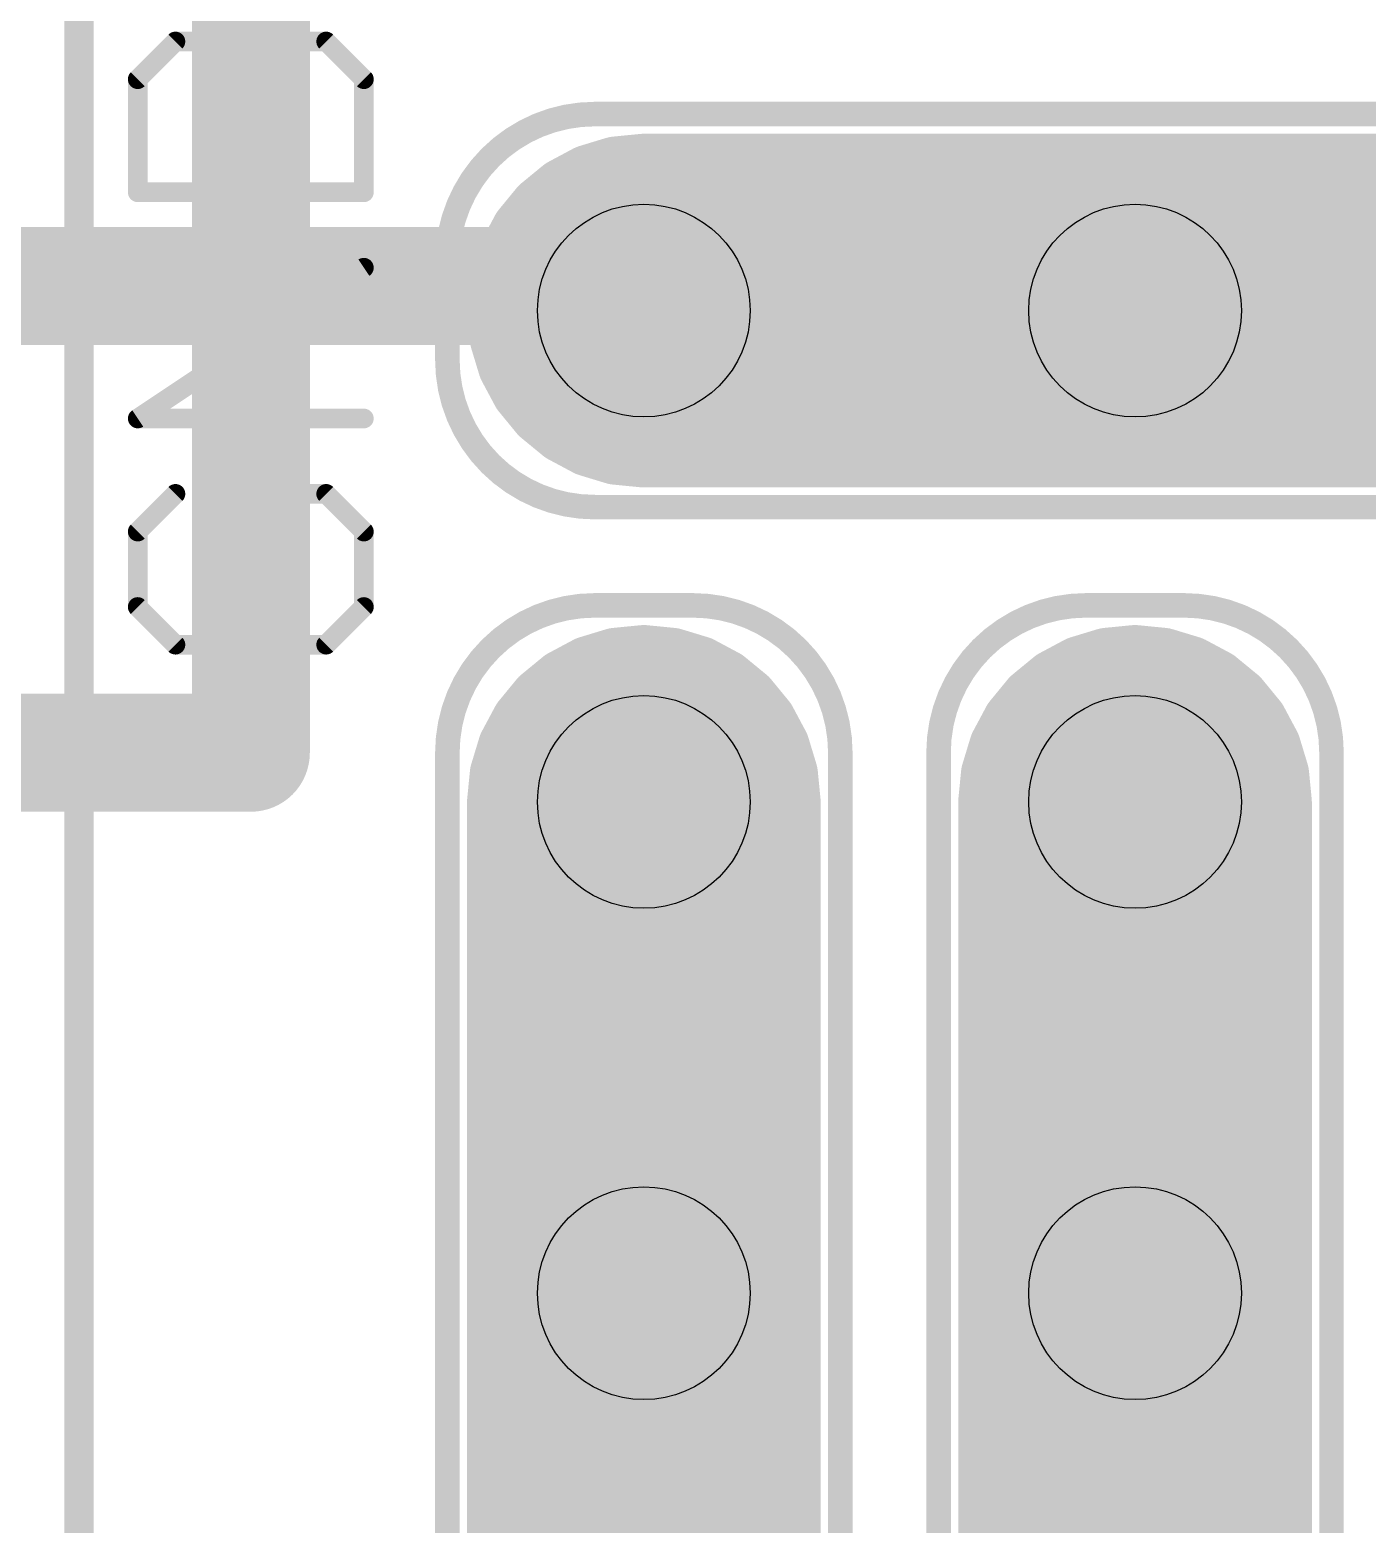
# Model space of a CAD drawing. Extents: x -0.4 to 91.5, y -0.3 to 57.4.
# Drawn here: x 34.67 to 41.59, y 21.03 to 28.76 of the extents above; entities that cross this region are included whole.
import ezdxf

# ---------------------------------------------------------------- set-up
doc = ezdxf.new("R2010")
doc.units = 0
for name, color, linetype in [('1', 12, 'CONTINUOUS'), ('16', 132, 'CONTINUOUS'), ('20', 53, 'CONTINUOUS'), ('21', 253, 'CONTINUOUS')]:
    doc.layers.add(name, color=color, linetype=linetype)

msp = doc.modelspace()

# ---------------------------------------------------------------- linework, layer by layer
at = {"layer": '1'}
for points, const_width in [([(37.5544, 28.009), (37.6973, 28.0524)], 0.3048), ([(37.6973, 28.0524), (37.846, 28.067)], 0.3048), ([(37.846, 28.067), (65.786, 28.067)], 0.3048), ([(37.4227, 27.9386), (37.5544, 28.009)], 0.3048), ([(37.6619, 28.0416), (65.9701, 28.0416)], 0.3048), ([(37.3072, 27.8438), (37.4227, 27.9386)], 0.3048), ([(37.2124, 27.7283), (37.3072, 27.8438)], 0.3048), ([(37.2194, 27.7368), (66.4126, 27.7368)], 0.3048), ([(37.142, 27.5966), (37.2124, 27.7283)], 0.3048), ([(34.163, 27.432), (37.973, 27.432)], 0.6096), ([(37.0986, 27.4537), (37.142, 27.5966)], 0.3048), ([(37.973, 27.432), (37.973, 27.051)], 0.6096), ([(37.084, 27.305), (37.0986, 27.4537)], 0.3048), ([(37.0965, 27.432), (66.5355, 27.432)], 0.3048), ([(37.0986, 27.1563), (37.084, 27.305)], 0.3048), ([(37.142, 27.0134), (37.0986, 27.1563)], 0.3048), ([(37.1075, 27.1272), (66.5245, 27.1272)], 0.3048), ([(37.2124, 26.8817), (37.142, 27.0134)], 0.3048), ([(37.3072, 26.7662), (37.2124, 26.8817)], 0.3048), ([(37.2611, 26.8224), (66.371, 26.8224)], 0.3048), ([(37.4227, 26.6714), (37.3072, 26.7662)], 0.3048), ([(37.5544, 26.601), (37.4227, 26.6714)], 0.3048), ([(37.6973, 26.5576), (37.5544, 26.601)], 0.3048), ([(37.846, 26.543), (37.6973, 26.5576)], 0.3048), ([(65.786, 26.543), (37.846, 26.543)], 0.3048), ([(37.5544, 25.469), (37.6973, 25.5124)], 0.3048), ([(37.6973, 25.5124), (37.846, 25.527)], 0.3048), ([(37.846, 25.527), (37.9947, 25.5124)], 0.3048), ([(37.9947, 25.5124), (38.1376, 25.469)], 0.3048), ([(40.0944, 25.469), (40.2373, 25.5124)], 0.3048), ([(40.2373, 25.5124), (40.386, 25.527)], 0.3048), ([(40.386, 25.527), (40.5347, 25.5124)], 0.3048), ([(40.5347, 25.5124), (40.6776, 25.469)], 0.3048), ([(37.4227, 25.3986), (37.5544, 25.469)], 0.3048), ([(38.1376, 25.469), (38.2693, 25.3986)], 0.3048), ([(39.9627, 25.3986), (40.0944, 25.469)], 0.3048), ([(40.6776, 25.469), (40.8093, 25.3986)], 0.3048), ([(37.3072, 25.3038), (37.4227, 25.3986)], 0.3048), ([(38.2693, 25.3986), (38.3848, 25.3038)], 0.3048), ([(39.8472, 25.3038), (39.9627, 25.3986)], 0.3048), ([(40.8093, 25.3986), (40.9248, 25.3038)], 0.3048), ([(37.2124, 25.1883), (37.3072, 25.3038)], 0.3048), ([(37.3027, 25.2984), (38.3893, 25.2984)], 0.3048), ([(38.3848, 25.3038), (38.4796, 25.1883)], 0.3048), ([(39.7524, 25.1883), (39.8472, 25.3038)], 0.3048), ([(39.8427, 25.2984), (40.9293, 25.2984)], 0.3048), ([(40.9248, 25.3038), (41.0196, 25.1883)], 0.3048), ([(37.142, 25.0566), (37.2124, 25.1883)], 0.3048), ([(38.4796, 25.1883), (38.55, 25.0566)], 0.3048), ([(39.682, 25.0566), (39.7524, 25.1883)], 0.3048), ([(41.0196, 25.1883), (41.09, 25.0566)], 0.3048), ([(37.0986, 24.9137), (37.142, 25.0566)], 0.3048), ([(38.55, 25.0566), (38.5934, 24.9137)], 0.3048), ([(39.6386, 24.9137), (39.682, 25.0566)], 0.3048), ([(41.09, 25.0566), (41.1334, 24.9137)], 0.3048), ([(37.1229, 24.9936), (38.5691, 24.9936)], 0.3048), ([(39.6629, 24.9936), (41.1091, 24.9936)], 0.3048), ([(37.084, 24.765), (37.0986, 24.9137)], 0.3048), ([(38.5934, 24.9137), (38.608, 24.765)], 0.3048), ([(39.624, 24.765), (39.6386, 24.9137)], 0.3048), ([(41.1334, 24.9137), (41.148, 24.765)], 0.3048), ([(37.084, 14.605), (37.084, 24.765)], 0.3048), ([(38.608, 24.765), (38.608, 14.605)], 0.3048), ([(39.624, 14.605), (39.624, 24.765)], 0.3048), ([(41.148, 24.765), (41.148, 14.605)], 0.3048), ([(37.084, 24.6888), (38.608, 24.6888)], 0.3048), ([(39.624, 24.6888), (41.148, 24.6888)], 0.3048), ([(37.084, 24.384), (38.608, 24.384)], 0.3048), ([(39.624, 24.384), (41.148, 24.384)], 0.3048), ([(37.084, 24.0792), (38.608, 24.0792)], 0.3048), ([(39.624, 24.0792), (41.148, 24.0792)], 0.3048), ([(37.084, 23.7744), (38.608, 23.7744)], 0.3048), ([(39.624, 23.7744), (41.148, 23.7744)], 0.3048), ([(37.084, 23.4696), (38.608, 23.4696)], 0.3048), ([(39.624, 23.4696), (41.148, 23.4696)], 0.3048), ([(37.084, 23.1648), (38.608, 23.1648)], 0.3048), ([(39.624, 23.1648), (41.148, 23.1648)], 0.3048), ([(37.084, 22.86), (38.608, 22.86)], 0.3048), ([(39.624, 22.86), (41.148, 22.86)], 0.3048), ([(37.084, 22.5552), (38.608, 22.5552)], 0.3048), ([(39.624, 22.5552), (41.148, 22.5552)], 0.3048), ([(37.084, 22.2504), (38.608, 22.2504)], 0.3048), ([(39.624, 22.2504), (41.148, 22.2504)], 0.3048), ([(37.084, 21.9456), (38.608, 21.9456)], 0.3048), ([(39.624, 21.9456), (41.148, 21.9456)], 0.3048), ([(37.084, 21.6408), (38.608, 21.6408)], 0.3048), ([(39.624, 21.6408), (41.148, 21.6408)], 0.3048), ([(37.084, 21.336), (38.608, 21.336)], 0.3048), ([(39.624, 21.336), (41.148, 21.336)], 0.3048), ([(37.084, 21.0312), (38.608, 21.0312)], 0.3048), ([(39.624, 21.0312), (41.148, 21.0312)], 0.3048)]:
    msp.add_lwpolyline(points, dxfattribs=dict(at, const_width=const_width))
for points, const_width in [([(37.6899, 28.1282, 1), (37.7048, 27.9765)], 0.1524), ([(37.7195, 27.9794, 1), (37.6752, 28.1253)], 0.1524), ([(37.846, 28.1432, 1), (37.846, 27.9908)], 0.1524), ([(37.8535, 27.9912, 1), (37.8385, 28.1428)], 0.1524), ([(37.5323, 28.0819, 1), (37.5765, 27.9361)], 0.1524), ([(37.5903, 27.9418, 1), (37.5185, 28.0762)], 0.1524), ([(37.6619, 28.1178, 1), (37.6619, 27.9654)], 0.1524), ([(37.3867, 28.0058, 1), (37.4586, 27.8714)], 0.1524), ([(37.471, 27.8797, 1), (37.3743, 27.9975)], 0.1524), ([(37.2588, 27.9027, 1), (37.3555, 27.7849)], 0.1524), ([(37.3661, 27.7955, 1), (37.2483, 27.8922)], 0.1524), ([(37.2194, 27.813, 1), (37.2194, 27.6606)], 0.1524), ([(37.1535, 27.7767, 1), (37.2713, 27.68)], 0.1524), ([(37.2796, 27.6924, 1), (37.1452, 27.7643)], 0.1524), ([(37.2149, 27.5745, 1), (37.0691, 27.6187)], 0.1524), ([(38.1254, 27.432, 1), (37.8206, 27.432)], 0.3048), ([(37.973, 27.2796, 1), (37.973, 27.5844)], 0.3048), ([(37.0748, 27.6325, 1), (37.2092, 27.5607)], 0.1524), ([(37.0965, 27.5082, 1), (37.0965, 27.3558)], 0.1524), ([(37.1745, 27.4462, 1), (37.0228, 27.4611)], 0.1524), ([(37.0257, 27.4758, 1), (37.1716, 27.4315)], 0.1524), ([(37.1598, 27.3125, 1), (37.0082, 27.2975)], 0.1524), ([(37.0082, 27.3125, 1), (37.1598, 27.2975)], 0.1524), ([(37.1716, 27.1785, 1), (37.0257, 27.1342)], 0.1524), ([(37.1075, 27.2034, 1), (37.1075, 27.051)], 0.1524), ([(37.0228, 27.1489, 1), (37.1745, 27.1638)], 0.1524), ([(37.8206, 27.051, 1), (38.1254, 27.051)], 0.3048), ([(37.2092, 27.0493, 1), (37.0748, 26.9775)], 0.1524), ([(37.0691, 26.9913, 1), (37.2149, 27.0355)], 0.1524), ([(37.2713, 26.93, 1), (37.1535, 26.8333)], 0.1524), ([(37.1452, 26.8457, 1), (37.2796, 26.9176)], 0.1524), ([(37.2611, 26.8986, 1), (37.2611, 26.7462)], 0.1524), ([(37.3555, 26.8251, 1), (37.2588, 26.7073)], 0.1524), ([(37.2483, 26.7178, 1), (37.3661, 26.8145)], 0.1524), ([(37.4586, 26.7386, 1), (37.3867, 26.6042)], 0.1524), ([(37.3743, 26.6125, 1), (37.471, 26.7303)], 0.1524), ([(37.5765, 26.6739, 1), (37.5323, 26.5281)], 0.1524), ([(37.5185, 26.5338, 1), (37.5903, 26.6682)], 0.1524), ([(37.7048, 26.6335, 1), (37.6899, 26.4818)], 0.1524), ([(37.6752, 26.4847, 1), (37.7195, 26.6306)], 0.1524), ([(37.846, 26.6192, 1), (37.846, 26.4668)], 0.1524), ([(37.8385, 26.4672, 1), (37.8535, 26.6188)], 0.1524), ([(37.6899, 25.5882, 1), (37.7048, 25.4365)], 0.1524), ([(37.7195, 25.4394, 1), (37.6752, 25.5853)], 0.1524), ([(37.8535, 25.6028, 1), (37.8385, 25.4512)], 0.1524), ([(37.8535, 25.4512, 1), (37.8385, 25.6028)], 0.1524), ([(38.0168, 25.5853, 1), (37.9725, 25.4394)], 0.1524), ([(37.9872, 25.4365, 1), (38.0021, 25.5882)], 0.1524), ([(40.2299, 25.5882, 1), (40.2448, 25.4365)], 0.1524), ([(40.2595, 25.4394, 1), (40.2152, 25.5853)], 0.1524), ([(40.3935, 25.6028, 1), (40.3785, 25.4512)], 0.1524), ([(40.3935, 25.4512, 1), (40.3785, 25.6028)], 0.1524), ([(40.5568, 25.5853, 1), (40.5125, 25.4394)], 0.1524), ([(40.5272, 25.4365, 1), (40.5421, 25.5882)], 0.1524), ([(37.5323, 25.5419, 1), (37.5765, 25.3961)], 0.1524), ([(37.5903, 25.4018, 1), (37.5185, 25.5362)], 0.1524), ([(38.1735, 25.5362, 1), (38.1017, 25.4018)], 0.1524), ([(38.1155, 25.3961, 1), (38.1597, 25.5419)], 0.1524), ([(40.0723, 25.5419, 1), (40.1165, 25.3961)], 0.1524), ([(40.1303, 25.4018, 1), (40.0585, 25.5362)], 0.1524), ([(40.7135, 25.5362, 1), (40.6417, 25.4018)], 0.1524), ([(40.6555, 25.3961, 1), (40.6997, 25.5419)], 0.1524), ([(37.3867, 25.4658, 1), (37.4586, 25.3314)], 0.1524), ([(37.471, 25.3397, 1), (37.3743, 25.4575)], 0.1524), ([(38.3177, 25.4575, 1), (38.221, 25.3397)], 0.1524), ([(38.2334, 25.3314, 1), (38.3053, 25.4658)], 0.1524), ([(39.9267, 25.4658, 1), (39.9986, 25.3314)], 0.1524), ([(40.011, 25.3397, 1), (39.9143, 25.4575)], 0.1524), ([(40.8577, 25.4575, 1), (40.761, 25.3397)], 0.1524), ([(40.7734, 25.3314, 1), (40.8453, 25.4658)], 0.1524), ([(37.3027, 25.3746, 1), (37.3027, 25.2222)], 0.1524), ([(37.2588, 25.3627, 1), (37.3555, 25.2449)], 0.1524), ([(37.3661, 25.2555, 1), (37.2483, 25.3522)], 0.1524), ([(38.4437, 25.3522, 1), (38.3259, 25.2555)], 0.1524), ([(38.3365, 25.2449, 1), (38.4332, 25.3627)], 0.1524), ([(38.3893, 25.2222, 1), (38.3893, 25.3746)], 0.1524), ([(39.8427, 25.3746, 1), (39.8427, 25.2222)], 0.1524), ([(39.7988, 25.3627, 1), (39.8955, 25.2449)], 0.1524), ([(39.9061, 25.2555, 1), (39.7883, 25.3522)], 0.1524), ([(40.9837, 25.3522, 1), (40.8659, 25.2555)], 0.1524), ([(40.8765, 25.2449, 1), (40.9732, 25.3627)], 0.1524), ([(40.9293, 25.2222, 1), (40.9293, 25.3746)], 0.1524), ([(37.2796, 25.1524, 1), (37.1452, 25.2243)], 0.1524), ([(38.5468, 25.2243, 1), (38.4124, 25.1524)], 0.1524), ([(39.8196, 25.1524, 1), (39.6852, 25.2243)], 0.1524), ([(41.0868, 25.2243, 1), (40.9524, 25.1524)], 0.1524), ([(37.1535, 25.2367, 1), (37.2713, 25.14)], 0.1524), ([(38.4207, 25.14, 1), (38.5385, 25.2367)], 0.1524), ([(39.6935, 25.2367, 1), (39.8113, 25.14)], 0.1524), ([(40.9607, 25.14, 1), (41.0785, 25.2367)], 0.1524), ([(37.2149, 25.0345, 1), (37.0691, 25.0787)], 0.1524), ([(38.6229, 25.0787, 1), (38.4771, 25.0345)], 0.1524), ([(39.7549, 25.0345, 1), (39.6091, 25.0787)], 0.1524), ([(41.1629, 25.0787, 1), (41.0171, 25.0345)], 0.1524), ([(37.1229, 25.0698, 1), (37.1229, 24.9174)], 0.1524), ([(37.0748, 25.0925, 1), (37.2092, 25.0207)], 0.1524), ([(38.4828, 25.0207, 1), (38.6172, 25.0925)], 0.1524), ([(38.5691, 24.9174, 1), (38.5691, 25.0698)], 0.1524), ([(39.6629, 25.0698, 1), (39.6629, 24.9174)], 0.1524), ([(39.6148, 25.0925, 1), (39.7492, 25.0207)], 0.1524), ([(41.0228, 25.0207, 1), (41.1572, 25.0925)], 0.1524), ([(41.1091, 24.9174, 1), (41.1091, 25.0698)], 0.1524), ([(37.1745, 24.9062, 1), (37.0228, 24.9211)], 0.1524), ([(38.6692, 24.9211, 1), (38.5175, 24.9062)], 0.1524), ([(39.7145, 24.9062, 1), (39.5628, 24.9211)], 0.1524), ([(41.2092, 24.9211, 1), (41.0575, 24.9062)], 0.1524), ([(37.0257, 24.9358, 1), (37.1716, 24.8915)], 0.1524), ([(38.5204, 24.8915, 1), (38.6663, 24.9358)], 0.1524), ([(39.5657, 24.9358, 1), (39.7116, 24.8915)], 0.1524), ([(41.0604, 24.8915, 1), (41.2063, 24.9358)], 0.1524), ([(37.1602, 24.765, 1), (37.0078, 24.765)], 0.1524), ([(38.6842, 24.765, 1), (38.5318, 24.765)], 0.1524), ([(39.7002, 24.765, 1), (39.5478, 24.765)], 0.1524), ([(41.2242, 24.765, 1), (41.0718, 24.765)], 0.1524), ([(37.0082, 24.7725, 1), (37.1598, 24.7575)], 0.1524), ([(37.084, 24.765, 1), (37.084, 24.6126)], 0.1524), ([(38.5322, 24.7575, 1), (38.6838, 24.7725)], 0.1524), ([(38.608, 24.6126, 1), (38.608, 24.765)], 0.1524), ([(39.5482, 24.7725, 1), (39.6998, 24.7575)], 0.1524), ([(39.624, 24.765, 1), (39.624, 24.6126)], 0.1524), ([(41.0722, 24.7575, 1), (41.2238, 24.7725)], 0.1524), ([(41.148, 24.6126, 1), (41.148, 24.765)], 0.1524), ([(37.084, 24.4602, 1), (37.084, 24.3078)], 0.1524), ([(38.608, 24.3078, 1), (38.608, 24.4602)], 0.1524), ([(39.624, 24.4602, 1), (39.624, 24.3078)], 0.1524), ([(41.148, 24.3078, 1), (41.148, 24.4602)], 0.1524), ([(37.084, 24.1554, 1), (37.084, 24.003)], 0.1524), ([(38.608, 24.003, 1), (38.608, 24.1554)], 0.1524), ([(39.624, 24.1554, 1), (39.624, 24.003)], 0.1524), ([(41.148, 24.003, 1), (41.148, 24.1554)], 0.1524), ([(37.084, 23.8506, 1), (37.084, 23.6982)], 0.1524), ([(38.608, 23.6982, 1), (38.608, 23.8506)], 0.1524), ([(39.624, 23.8506, 1), (39.624, 23.6982)], 0.1524), ([(41.148, 23.6982, 1), (41.148, 23.8506)], 0.1524), ([(37.084, 23.5458, 1), (37.084, 23.3934)], 0.1524), ([(38.608, 23.3934, 1), (38.608, 23.5458)], 0.1524), ([(39.624, 23.5458, 1), (39.624, 23.3934)], 0.1524), ([(41.148, 23.3934, 1), (41.148, 23.5458)], 0.1524), ([(37.084, 23.241, 1), (37.084, 23.0886)], 0.1524), ([(38.608, 23.0886, 1), (38.608, 23.241)], 0.1524), ([(39.624, 23.241, 1), (39.624, 23.0886)], 0.1524), ([(41.148, 23.0886, 1), (41.148, 23.241)], 0.1524), ([(37.084, 22.9362, 1), (37.084, 22.7838)], 0.1524), ([(38.608, 22.7838, 1), (38.608, 22.9362)], 0.1524), ([(39.624, 22.9362, 1), (39.624, 22.7838)], 0.1524), ([(41.148, 22.7838, 1), (41.148, 22.9362)], 0.1524), ([(37.084, 22.6314, 1), (37.084, 22.479)], 0.1524), ([(38.608, 22.479, 1), (38.608, 22.6314)], 0.1524), ([(39.624, 22.6314, 1), (39.624, 22.479)], 0.1524), ([(41.148, 22.479, 1), (41.148, 22.6314)], 0.1524), ([(37.084, 22.3266, 1), (37.084, 22.1742)], 0.1524), ([(38.608, 22.1742, 1), (38.608, 22.3266)], 0.1524), ([(39.624, 22.3266, 1), (39.624, 22.1742)], 0.1524), ([(41.148, 22.1742, 1), (41.148, 22.3266)], 0.1524), ([(37.084, 22.0218, 1), (37.084, 21.8694)], 0.1524), ([(38.608, 21.8694, 1), (38.608, 22.0218)], 0.1524), ([(39.624, 22.0218, 1), (39.624, 21.8694)], 0.1524), ([(41.148, 21.8694, 1), (41.148, 22.0218)], 0.1524), ([(37.084, 21.717, 1), (37.084, 21.5646)], 0.1524), ([(38.608, 21.5646, 1), (38.608, 21.717)], 0.1524), ([(39.624, 21.717, 1), (39.624, 21.5646)], 0.1524), ([(41.148, 21.5646, 1), (41.148, 21.717)], 0.1524), ([(37.084, 21.4122, 1), (37.084, 21.2598)], 0.1524), ([(38.608, 21.2598, 1), (38.608, 21.4122)], 0.1524), ([(39.624, 21.4122, 1), (39.624, 21.2598)], 0.1524), ([(41.148, 21.2598, 1), (41.148, 21.4122)], 0.1524), ([(37.084, 21.1074, 1), (37.084, 20.955)], 0.1524), ([(38.608, 20.955, 1), (38.608, 21.1074)], 0.1524), ([(39.624, 21.1074, 1), (39.624, 20.955)], 0.1524), ([(41.148, 20.955, 1), (41.148, 21.1074)], 0.1524)]:
    msp.add_lwpolyline(points, format="xyb", dxfattribs=dict(at, const_width=const_width))
at = {"layer": '16'}
for points, const_width in [([(35.814, 25.019), (35.814, 29.845)], 0.6096), ([(37.6973, 28.0524), (37.5544, 28.009)], 0.3048), ([(37.846, 28.067), (37.6973, 28.0524)], 0.3048), ([(65.786, 28.067), (37.846, 28.067)], 0.3048), ([(37.5544, 28.009), (37.4227, 27.9386)], 0.3048), ([(37.6619, 28.0416), (65.9701, 28.0416)], 0.3048), ([(37.4227, 27.9386), (37.3072, 27.8438)], 0.3048), ([(37.3072, 27.8438), (37.2124, 27.7283)], 0.3048), ([(37.2194, 27.7368), (66.4126, 27.7368)], 0.3048), ([(37.2124, 27.7283), (37.142, 27.5966)], 0.3048), ([(37.142, 27.5966), (37.0986, 27.4537)], 0.3048), ([(37.0986, 27.4537), (37.084, 27.305)], 0.3048), ([(37.0965, 27.432), (66.5355, 27.432)], 0.3048), ([(37.084, 27.305), (37.0986, 27.1563)], 0.3048), ([(37.0986, 27.1563), (37.142, 27.0134)], 0.3048), ([(37.1075, 27.1272), (66.5245, 27.1272)], 0.3048), ([(37.142, 27.0134), (37.2124, 26.8817)], 0.3048), ([(37.2124, 26.8817), (37.3072, 26.7662)], 0.3048), ([(37.261, 26.8224), (66.371, 26.8224)], 0.3048), ([(37.3072, 26.7662), (37.4227, 26.6714)], 0.3048), ([(37.4227, 26.6714), (37.5544, 26.601)], 0.3048), ([(37.5544, 26.601), (37.6973, 26.5576)], 0.3048), ([(37.6973, 26.5576), (37.846, 26.543)], 0.3048), ([(37.846, 26.543), (65.786, 26.543)], 0.3048), ([(37.6973, 25.5124), (37.5544, 25.469)], 0.3048), ([(37.846, 25.527), (37.6973, 25.5124)], 0.3048), ([(37.9947, 25.5124), (37.846, 25.527)], 0.3048), ([(38.1376, 25.469), (37.9947, 25.5124)], 0.3048), ([(40.2373, 25.5124), (40.0944, 25.469)], 0.3048), ([(40.386, 25.527), (40.2373, 25.5124)], 0.3048), ([(40.5347, 25.5124), (40.386, 25.527)], 0.3048), ([(40.6776, 25.469), (40.5347, 25.5124)], 0.3048), ([(37.5544, 25.469), (37.4227, 25.3986)], 0.3048), ([(38.2693, 25.3986), (38.1376, 25.469)], 0.3048), ([(40.0944, 25.469), (39.9627, 25.3986)], 0.3048), ([(40.8093, 25.3986), (40.6776, 25.469)], 0.3048), ([(37.4227, 25.3986), (37.3072, 25.3038)], 0.3048), ([(38.3848, 25.3038), (38.2693, 25.3986)], 0.3048), ([(39.9627, 25.3986), (39.8472, 25.3038)], 0.3048), ([(40.9248, 25.3038), (40.8093, 25.3986)], 0.3048), ([(37.3072, 25.3038), (37.2124, 25.1883)], 0.3048), ([(37.3027, 25.2984), (38.3893, 25.2984)], 0.3048), ([(38.4796, 25.1883), (38.3848, 25.3038)], 0.3048), ([(39.8472, 25.3038), (39.7524, 25.1883)], 0.3048), ([(39.8427, 25.2984), (40.9293, 25.2984)], 0.3048), ([(41.0196, 25.1883), (40.9248, 25.3038)], 0.3048), ([(37.2124, 25.1883), (37.142, 25.0566)], 0.3048), ([(38.55, 25.0566), (38.4796, 25.1883)], 0.3048), ([(39.7524, 25.1883), (39.682, 25.0566)], 0.3048), ([(41.09, 25.0566), (41.0196, 25.1883)], 0.3048), ([(33.655, 25.019), (35.814, 25.019)], 0.6096), ([(37.142, 25.0566), (37.0986, 24.9137)], 0.3048), ([(38.5934, 24.9137), (38.55, 25.0566)], 0.3048), ([(39.682, 25.0566), (39.6386, 24.9137)], 0.3048), ([(41.1334, 24.9137), (41.09, 25.0566)], 0.3048), ([(37.1229, 24.9936), (38.5691, 24.9936)], 0.3048), ([(39.6629, 24.9936), (41.1091, 24.9936)], 0.3048), ([(37.0986, 24.9137), (37.084, 24.765)], 0.3048), ([(38.608, 24.765), (38.5934, 24.9137)], 0.3048), ([(39.6386, 24.9137), (39.624, 24.765)], 0.3048), ([(41.148, 24.765), (41.1334, 24.9137)], 0.3048), ([(37.084, 24.765), (37.084, 14.605)], 0.3048), ([(38.608, 14.605), (38.608, 24.765)], 0.3048), ([(39.624, 24.765), (39.624, 14.605)], 0.3048), ([(41.148, 14.605), (41.148, 24.765)], 0.3048), ([(37.084, 24.6888), (38.608, 24.6888)], 0.3048), ([(39.624, 24.6888), (41.148, 24.6888)], 0.3048), ([(37.084, 24.384), (38.608, 24.384)], 0.3048), ([(39.624, 24.384), (41.148, 24.384)], 0.3048), ([(37.084, 24.0792), (38.608, 24.0792)], 0.3048), ([(39.624, 24.0792), (41.148, 24.0792)], 0.3048), ([(37.084, 23.7744), (38.608, 23.7744)], 0.3048), ([(39.624, 23.7744), (41.148, 23.7744)], 0.3048), ([(37.084, 23.4696), (38.608, 23.4696)], 0.3048), ([(39.624, 23.4696), (41.148, 23.4696)], 0.3048), ([(37.084, 23.1648), (38.608, 23.1648)], 0.3048), ([(39.624, 23.1648), (41.148, 23.1648)], 0.3048), ([(37.084, 22.86), (38.608, 22.86)], 0.3048), ([(39.624, 22.86), (41.148, 22.86)], 0.3048), ([(37.084, 22.5552), (38.608, 22.5552)], 0.3048), ([(39.624, 22.5552), (41.148, 22.5552)], 0.3048), ([(37.084, 22.2504), (38.608, 22.2504)], 0.3048), ([(39.624, 22.2504), (41.148, 22.2504)], 0.3048), ([(37.084, 21.9456), (38.608, 21.9456)], 0.3048), ([(39.624, 21.9456), (41.148, 21.9456)], 0.3048), ([(37.084, 21.6408), (38.608, 21.6408)], 0.3048), ([(39.624, 21.6408), (41.148, 21.6408)], 0.3048), ([(37.084, 21.336), (38.608, 21.336)], 0.3048), ([(39.624, 21.336), (41.148, 21.336)], 0.3048), ([(37.084, 21.0312), (38.608, 21.0312)], 0.3048), ([(39.624, 21.0312), (41.148, 21.0312)], 0.3048)]:
    msp.add_lwpolyline(points, dxfattribs=dict(at, const_width=const_width))
for points, const_width in [([(37.6899, 28.1282, 1), (37.7048, 27.9765)], 0.1524), ([(37.7195, 27.9794, 1), (37.6752, 28.1253)], 0.1524), ([(37.846, 28.1432, 1), (37.846, 27.9908)], 0.1524), ([(37.8535, 27.9912, 1), (37.8385, 28.1428)], 0.1524), ([(37.5323, 28.0819, 1), (37.5765, 27.9361)], 0.1524), ([(37.5903, 27.9418, 1), (37.5185, 28.0762)], 0.1524), ([(37.6619, 28.1178, 1), (37.6619, 27.9654)], 0.1524), ([(37.3867, 28.0058, 1), (37.4586, 27.8714)], 0.1524), ([(37.471, 27.8797, 1), (37.3743, 27.9975)], 0.1524), ([(37.2588, 27.9027, 1), (37.3555, 27.7849)], 0.1524), ([(37.3661, 27.7955, 1), (37.2483, 27.8922)], 0.1524), ([(37.2194, 27.813, 1), (37.2194, 27.6606)], 0.1524), ([(37.1535, 27.7767, 1), (37.2713, 27.68)], 0.1524), ([(37.2796, 27.6924, 1), (37.1452, 27.7643)], 0.1524), ([(37.2149, 27.5745, 1), (37.0691, 27.6187)], 0.1524), ([(37.0748, 27.6325, 1), (37.2092, 27.5607)], 0.1524), ([(37.0965, 27.5082, 1), (37.0965, 27.3558)], 0.1524), ([(37.1745, 27.4462, 1), (37.0228, 27.4611)], 0.1524), ([(37.0257, 27.4758, 1), (37.1716, 27.4315)], 0.1524), ([(37.1598, 27.3125, 1), (37.0082, 27.2975)], 0.1524), ([(37.0082, 27.3125, 1), (37.1598, 27.2975)], 0.1524), ([(37.1716, 27.1785, 1), (37.0257, 27.1342)], 0.1524), ([(37.1075, 27.2034, 1), (37.1075, 27.051)], 0.1524), ([(37.0228, 27.1489, 1), (37.1745, 27.1638)], 0.1524), ([(37.2092, 27.0493, 1), (37.0748, 26.9775)], 0.1524), ([(37.0691, 26.9913, 1), (37.2149, 27.0355)], 0.1524), ([(37.2713, 26.93, 1), (37.1535, 26.8333)], 0.1524), ([(37.1452, 26.8457, 1), (37.2796, 26.9176)], 0.1524), ([(37.261, 26.8986, 1), (37.261, 26.7462)], 0.1524), ([(37.3555, 26.8251, 1), (37.2588, 26.7073)], 0.1524), ([(37.2483, 26.7178, 1), (37.3661, 26.8145)], 0.1524), ([(37.4586, 26.7386, 1), (37.3867, 26.6042)], 0.1524), ([(37.3743, 26.6125, 1), (37.471, 26.7303)], 0.1524), ([(37.5765, 26.6739, 1), (37.5323, 26.5281)], 0.1524), ([(37.5185, 26.5338, 1), (37.5903, 26.6682)], 0.1524), ([(37.7048, 26.6335, 1), (37.6899, 26.4818)], 0.1524), ([(37.6752, 26.4847, 1), (37.7195, 26.6306)], 0.1524), ([(37.846, 26.6192, 1), (37.846, 26.4668)], 0.1524), ([(37.8385, 26.4672, 1), (37.8535, 26.6188)], 0.1524), ([(37.6899, 25.5882, 1), (37.7048, 25.4365)], 0.1524), ([(37.7195, 25.4394, 1), (37.6752, 25.5853)], 0.1524), ([(37.8535, 25.6028, 1), (37.8385, 25.4512)], 0.1524), ([(37.8535, 25.4512, 1), (37.8385, 25.6028)], 0.1524), ([(38.0168, 25.5853, 1), (37.9725, 25.4394)], 0.1524), ([(37.9872, 25.4365, 1), (38.0021, 25.5882)], 0.1524), ([(40.2299, 25.5882, 1), (40.2448, 25.4365)], 0.1524), ([(40.2595, 25.4394, 1), (40.2152, 25.5853)], 0.1524), ([(40.3935, 25.6028, 1), (40.3785, 25.4512)], 0.1524), ([(40.3935, 25.4512, 1), (40.3785, 25.6028)], 0.1524), ([(40.5568, 25.5853, 1), (40.5125, 25.4394)], 0.1524), ([(40.5272, 25.4365, 1), (40.5421, 25.5882)], 0.1524), ([(37.5323, 25.5419, 1), (37.5765, 25.3961)], 0.1524), ([(37.5903, 25.4018, 1), (37.5185, 25.5362)], 0.1524), ([(38.1735, 25.5362, 1), (38.1017, 25.4018)], 0.1524), ([(38.1155, 25.3961, 1), (38.1597, 25.5419)], 0.1524), ([(40.0723, 25.5419, 1), (40.1165, 25.3961)], 0.1524), ([(40.1303, 25.4018, 1), (40.0585, 25.5362)], 0.1524), ([(40.7135, 25.5362, 1), (40.6417, 25.4018)], 0.1524), ([(40.6555, 25.3961, 1), (40.6997, 25.5419)], 0.1524), ([(37.3867, 25.4658, 1), (37.4586, 25.3314)], 0.1524), ([(37.471, 25.3397, 1), (37.3743, 25.4575)], 0.1524), ([(38.3177, 25.4575, 1), (38.221, 25.3397)], 0.1524), ([(38.2334, 25.3314, 1), (38.3053, 25.4658)], 0.1524), ([(39.9267, 25.4658, 1), (39.9986, 25.3314)], 0.1524), ([(40.011, 25.3397, 1), (39.9143, 25.4575)], 0.1524), ([(40.8577, 25.4575, 1), (40.761, 25.3397)], 0.1524), ([(40.7734, 25.3314, 1), (40.8453, 25.4658)], 0.1524), ([(37.3027, 25.3746, 1), (37.3027, 25.2222)], 0.1524), ([(37.2588, 25.3627, 1), (37.3555, 25.2449)], 0.1524), ([(37.3661, 25.2555, 1), (37.2483, 25.3522)], 0.1524), ([(38.4437, 25.3522, 1), (38.3259, 25.2555)], 0.1524), ([(38.3365, 25.2449, 1), (38.4332, 25.3627)], 0.1524), ([(38.3893, 25.2222, 1), (38.3893, 25.3746)], 0.1524), ([(39.8427, 25.3746, 1), (39.8427, 25.2222)], 0.1524), ([(39.7988, 25.3627, 1), (39.8955, 25.2449)], 0.1524), ([(39.9061, 25.2555, 1), (39.7883, 25.3522)], 0.1524), ([(40.9837, 25.3522, 1), (40.8659, 25.2555)], 0.1524), ([(40.8765, 25.2449, 1), (40.9732, 25.3627)], 0.1524), ([(40.9293, 25.2222, 1), (40.9293, 25.3746)], 0.1524), ([(37.2796, 25.1524, 1), (37.1452, 25.2243)], 0.1524), ([(38.5468, 25.2243, 1), (38.4124, 25.1524)], 0.1524), ([(39.8196, 25.1524, 1), (39.6852, 25.2243)], 0.1524), ([(41.0868, 25.2243, 1), (40.9524, 25.1524)], 0.1524), ([(35.814, 24.8666, 1), (35.814, 25.1714)], 0.3048), ([(37.1535, 25.2367, 1), (37.2713, 25.14)], 0.1524), ([(38.4207, 25.14, 1), (38.5385, 25.2367)], 0.1524), ([(39.6935, 25.2367, 1), (39.8113, 25.14)], 0.1524), ([(40.9607, 25.14, 1), (41.0785, 25.2367)], 0.1524), ([(37.2149, 25.0345, 1), (37.0691, 25.0787)], 0.1524), ([(38.6229, 25.0787, 1), (38.4771, 25.0345)], 0.1524), ([(39.7549, 25.0345, 1), (39.6091, 25.0787)], 0.1524), ([(41.1629, 25.0787, 1), (41.0171, 25.0345)], 0.1524), ([(35.6616, 25.019, 1), (35.9664, 25.019)], 0.3048), ([(37.1229, 25.0698, 1), (37.1229, 24.9174)], 0.1524), ([(37.0748, 25.0925, 1), (37.2092, 25.0207)], 0.1524), ([(38.4828, 25.0207, 1), (38.6172, 25.0925)], 0.1524), ([(38.5691, 24.9174, 1), (38.5691, 25.0698)], 0.1524), ([(39.6629, 25.0698, 1), (39.6629, 24.9174)], 0.1524), ([(39.6148, 25.0925, 1), (39.7492, 25.0207)], 0.1524), ([(41.0228, 25.0207, 1), (41.1572, 25.0925)], 0.1524), ([(41.1091, 24.9174, 1), (41.1091, 25.0698)], 0.1524), ([(37.1745, 24.9062, 1), (37.0228, 24.9211)], 0.1524), ([(38.6692, 24.9211, 1), (38.5175, 24.9062)], 0.1524), ([(39.7145, 24.9062, 1), (39.5628, 24.9211)], 0.1524), ([(41.2092, 24.9211, 1), (41.0575, 24.9062)], 0.1524), ([(37.0257, 24.9358, 1), (37.1716, 24.8915)], 0.1524), ([(38.5204, 24.8915, 1), (38.6663, 24.9358)], 0.1524), ([(39.5657, 24.9358, 1), (39.7116, 24.8915)], 0.1524), ([(41.0604, 24.8915, 1), (41.2063, 24.9358)], 0.1524), ([(37.1602, 24.765, 1), (37.0078, 24.765)], 0.1524), ([(38.6842, 24.765, 1), (38.5318, 24.765)], 0.1524), ([(39.7002, 24.765, 1), (39.5478, 24.765)], 0.1524), ([(41.2242, 24.765, 1), (41.0718, 24.765)], 0.1524), ([(37.0082, 24.7725, 1), (37.1598, 24.7575)], 0.1524), ([(37.084, 24.765, 1), (37.084, 24.6126)], 0.1524), ([(38.5322, 24.7575, 1), (38.6838, 24.7725)], 0.1524), ([(38.608, 24.6126, 1), (38.608, 24.765)], 0.1524), ([(39.5482, 24.7725, 1), (39.6998, 24.7575)], 0.1524), ([(39.624, 24.765, 1), (39.624, 24.6126)], 0.1524), ([(41.0722, 24.7575, 1), (41.2238, 24.7725)], 0.1524), ([(41.148, 24.6126, 1), (41.148, 24.765)], 0.1524), ([(37.084, 24.4602, 1), (37.084, 24.3078)], 0.1524), ([(38.608, 24.3078, 1), (38.608, 24.4602)], 0.1524), ([(39.624, 24.4602, 1), (39.624, 24.3078)], 0.1524), ([(41.148, 24.3078, 1), (41.148, 24.4602)], 0.1524), ([(37.084, 24.1554, 1), (37.084, 24.003)], 0.1524), ([(38.608, 24.003, 1), (38.608, 24.1554)], 0.1524), ([(39.624, 24.1554, 1), (39.624, 24.003)], 0.1524), ([(41.148, 24.003, 1), (41.148, 24.1554)], 0.1524), ([(37.084, 23.8506, 1), (37.084, 23.6982)], 0.1524), ([(38.608, 23.6982, 1), (38.608, 23.8506)], 0.1524), ([(39.624, 23.8506, 1), (39.624, 23.6982)], 0.1524), ([(41.148, 23.6982, 1), (41.148, 23.8506)], 0.1524), ([(37.084, 23.5458, 1), (37.084, 23.3934)], 0.1524), ([(38.608, 23.3934, 1), (38.608, 23.5458)], 0.1524), ([(39.624, 23.5458, 1), (39.624, 23.3934)], 0.1524), ([(41.148, 23.3934, 1), (41.148, 23.5458)], 0.1524), ([(37.084, 23.241, 1), (37.084, 23.0886)], 0.1524), ([(38.608, 23.0886, 1), (38.608, 23.241)], 0.1524), ([(39.624, 23.241, 1), (39.624, 23.0886)], 0.1524), ([(41.148, 23.0886, 1), (41.148, 23.241)], 0.1524), ([(37.084, 22.9362, 1), (37.084, 22.7838)], 0.1524), ([(38.608, 22.7838, 1), (38.608, 22.9362)], 0.1524), ([(39.624, 22.9362, 1), (39.624, 22.7838)], 0.1524), ([(41.148, 22.7838, 1), (41.148, 22.9362)], 0.1524), ([(37.084, 22.6314, 1), (37.084, 22.479)], 0.1524), ([(38.608, 22.479, 1), (38.608, 22.6314)], 0.1524), ([(39.624, 22.6314, 1), (39.624, 22.479)], 0.1524), ([(41.148, 22.479, 1), (41.148, 22.6314)], 0.1524), ([(37.084, 22.3266, 1), (37.084, 22.1742)], 0.1524), ([(38.608, 22.1742, 1), (38.608, 22.3266)], 0.1524), ([(39.624, 22.3266, 1), (39.624, 22.1742)], 0.1524), ([(41.148, 22.1742, 1), (41.148, 22.3266)], 0.1524), ([(37.084, 22.0218, 1), (37.084, 21.8694)], 0.1524), ([(38.608, 21.8694, 1), (38.608, 22.0218)], 0.1524), ([(39.624, 22.0218, 1), (39.624, 21.8694)], 0.1524), ([(41.148, 21.8694, 1), (41.148, 22.0218)], 0.1524), ([(37.084, 21.717, 1), (37.084, 21.5646)], 0.1524), ([(38.608, 21.5646, 1), (38.608, 21.717)], 0.1524), ([(39.624, 21.717, 1), (39.624, 21.5646)], 0.1524), ([(41.148, 21.5646, 1), (41.148, 21.717)], 0.1524), ([(37.084, 21.4122, 1), (37.084, 21.2598)], 0.1524), ([(38.608, 21.2598, 1), (38.608, 21.4122)], 0.1524), ([(39.624, 21.4122, 1), (39.624, 21.2598)], 0.1524), ([(41.148, 21.2598, 1), (41.148, 21.4122)], 0.1524), ([(37.084, 21.1074, 1), (37.084, 20.955)], 0.1524), ([(38.608, 20.955, 1), (38.608, 21.1074)], 0.1524), ([(39.624, 21.1074, 1), (39.624, 20.955)], 0.1524), ([(41.148, 20.955, 1), (41.148, 21.1074)], 0.1524)]:
    msp.add_lwpolyline(points, format="xyb", dxfattribs=dict(at, const_width=const_width))
at = {"layer": '20'}
for centre in [(37.846, 27.305), (40.386, 27.305), (37.846, 24.765), (40.386, 24.765), (37.846, 22.225), (40.386, 22.225)]:
    msp.add_circle(centre, 0.55, dxfattribs=at)
at = {"layer": '21'}
for points, const_width in [([(34.925, 8.128), (34.925, 43.688)], 0.1524), ([(35.4237, 28.6962), (35.2288, 28.5013)], 0.1016), ([(36.2033, 28.6962), (35.4237, 28.6962)], 0.1016), ([(36.3982, 28.5013), (36.2033, 28.6962)], 0.1016), ([(35.2288, 28.5013), (35.2288, 27.9166)], 0.1016), ([(36.3982, 27.9166), (36.3982, 28.5013)], 0.1016), ([(37.592, 28.321), (66.04, 28.321)], 0.127), ([(35.2288, 27.9166), (36.3982, 27.9166)], 0.1016), ([(36.83, 27.051), (36.83, 27.559)], 0.127), ([(35.2288, 26.7472), (36.3982, 27.5268)], 0.1016), ([(36.3982, 27.5268), (35.2288, 27.5268)], 0.1016), ([(36.3982, 26.7472), (35.2288, 26.7472)], 0.1016), ([(35.4237, 26.3574), (35.2288, 26.1625)], 0.1016), ([(36.2033, 26.3574), (35.8135, 26.3574)], 0.1016), ([(35.8135, 26.3574), (35.8135, 25.9676)], 0.1016), ([(36.3982, 26.1625), (36.2033, 26.3574)], 0.1016), ([(66.04, 26.289), (37.592, 26.289)], 0.127), ([(35.2288, 26.1625), (35.2288, 25.7727)], 0.1016), ([(36.3982, 25.7727), (36.3982, 26.1625)], 0.1016), ([(35.2288, 25.7727), (35.4237, 25.5778)], 0.1016), ([(36.2033, 25.5778), (36.3982, 25.7727)], 0.1016), ([(37.592, 25.781), (38.1, 25.781)], 0.127), ([(40.132, 25.781), (40.64, 25.781)], 0.127), ([(35.4237, 25.5778), (36.2033, 25.5778)], 0.1016), ([(36.83, 14.351), (36.83, 25.019)], 0.127), ([(38.862, 25.019), (38.862, 14.351)], 0.127), ([(39.37, 14.351), (39.37, 25.019)], 0.127), ([(41.402, 25.019), (41.402, 14.351)], 0.127)]:
    msp.add_lwpolyline(points, dxfattribs=dict(at, const_width=const_width))
for points, const_width in [([(35.4237, 28.7216, 1), (35.4237, 28.6708)], 0.0508), ([(35.4417, 28.6782, 1), (35.4057, 28.7142)], 0.0508), ([(36.2213, 28.7142, 1), (36.1853, 28.6782)], 0.0508), ([(36.2033, 28.6708, 1), (36.2033, 28.7216)], 0.0508), ([(35.2108, 28.5193, 1), (35.2468, 28.4833)], 0.0508), ([(35.2542, 28.5013, 1), (35.2034, 28.5013)], 0.0508), ([(36.4236, 28.5013, 1), (36.3728, 28.5013)], 0.0508), ([(36.3802, 28.4833, 1), (36.4162, 28.5193)], 0.0508), ([(37.592, 28.321, 0.4142), (36.83, 27.559)], 0.127), ([(37.592, 28.3528, 1), (37.592, 28.2893)], 0.0635), ([(37.592, 28.2893, 1), (37.592, 28.3528)], 0.0635), ([(35.2288, 27.942, 1), (35.2288, 27.8912)], 0.0508), ([(36.3982, 27.8912, 1), (36.3982, 27.942)], 0.0508), ([(35.2034, 27.9166, 1), (35.2542, 27.9166)], 0.0508), ([(36.3728, 27.9166, 1), (36.4236, 27.9166)], 0.0508), ([(36.8618, 27.559, 1), (36.7982, 27.559)], 0.0635), ([(36.7982, 27.559, 1), (36.8618, 27.559)], 0.0635), ([(35.2288, 27.5522, 1), (35.2288, 27.5014)], 0.0508), ([(36.4123, 27.5057, 1), (36.3841, 27.5479)], 0.0508), ([(36.3982, 27.5014, 1), (36.3982, 27.5522)], 0.0508), ([(36.8618, 27.051, 1), (36.7982, 27.051)], 0.0635), ([(36.7982, 27.051, 1), (36.8618, 27.051)], 0.0635), ([(36.83, 27.051, 0.4142), (37.592, 26.289)], 0.127), ([(35.2288, 26.7726, 1), (35.2288, 26.7218)], 0.0508), ([(35.2147, 26.7683, 1), (35.2429, 26.7261)], 0.0508), ([(36.3982, 26.7218, 1), (36.3982, 26.7726)], 0.0508), ([(35.4417, 26.3394, 1), (35.4057, 26.3754)], 0.0508), ([(35.8135, 26.3828, 1), (35.8135, 26.332)], 0.0508), ([(35.8389, 26.3574, 1), (35.7881, 26.3574)], 0.0508), ([(36.2213, 26.3754, 1), (36.1853, 26.3394)], 0.0508), ([(36.2033, 26.332, 1), (36.2033, 26.3828)], 0.0508), ([(37.592, 26.3208, 1), (37.592, 26.2573)], 0.0635), ([(37.592, 26.2573, 1), (37.592, 26.3208)], 0.0635), ([(35.2108, 26.1805, 1), (35.2468, 26.1445)], 0.0508), ([(35.2542, 26.1625, 1), (35.2034, 26.1625)], 0.0508), ([(36.4236, 26.1625, 1), (36.3728, 26.1625)], 0.0508), ([(36.3802, 26.1445, 1), (36.4162, 26.1805)], 0.0508), ([(35.7881, 25.9676, 1), (35.8389, 25.9676)], 0.0508), ([(35.2468, 25.7907, 1), (35.2108, 25.7547)], 0.0508), ([(36.4162, 25.7547, 1), (36.3802, 25.7907)], 0.0508), ([(37.592, 25.781, 0.4142), (36.83, 25.019)], 0.127), ([(37.592, 25.8128, 1), (37.592, 25.7493)], 0.0635), ([(37.592, 25.7493, 1), (37.592, 25.8128)], 0.0635), ([(38.862, 25.019, 0.4142), (38.1, 25.781)], 0.127), ([(38.1, 25.8128, 1), (38.1, 25.7493)], 0.0635), ([(38.1, 25.7493, 1), (38.1, 25.8128)], 0.0635), ([(40.132, 25.781, 0.4142), (39.37, 25.019)], 0.127), ([(40.132, 25.8128, 1), (40.132, 25.7493)], 0.0635), ([(40.132, 25.7493, 1), (40.132, 25.8128)], 0.0635), ([(41.402, 25.019, 0.4142), (40.64, 25.781)], 0.127), ([(40.64, 25.8128, 1), (40.64, 25.7493)], 0.0635), ([(40.64, 25.7493, 1), (40.64, 25.8128)], 0.0635), ([(35.2034, 25.7727, 1), (35.2542, 25.7727)], 0.0508), ([(36.3728, 25.7727, 1), (36.4236, 25.7727)], 0.0508), ([(35.4237, 25.6032, 1), (35.4237, 25.5524)], 0.0508), ([(35.4057, 25.5598, 1), (35.4417, 25.5958)], 0.0508), ([(36.1853, 25.5958, 1), (36.2213, 25.5598)], 0.0508), ([(36.2033, 25.5524, 1), (36.2033, 25.6032)], 0.0508), ([(36.8618, 25.019, 1), (36.7982, 25.019)], 0.0635), ([(36.7982, 25.019, 1), (36.8618, 25.019)], 0.0635), ([(38.8938, 25.019, 1), (38.8302, 25.019)], 0.0635), ([(38.8302, 25.019, 1), (38.8938, 25.019)], 0.0635), ([(39.4018, 25.019, 1), (39.3383, 25.019)], 0.0635), ([(39.3383, 25.019, 1), (39.4018, 25.019)], 0.0635), ([(41.4338, 25.019, 1), (41.3702, 25.019)], 0.0635), ([(41.3702, 25.019, 1), (41.4338, 25.019)], 0.0635)]:
    msp.add_lwpolyline(points, format="xyb", dxfattribs=dict(at, const_width=const_width))

doc.saveas('drawing.dxf')
